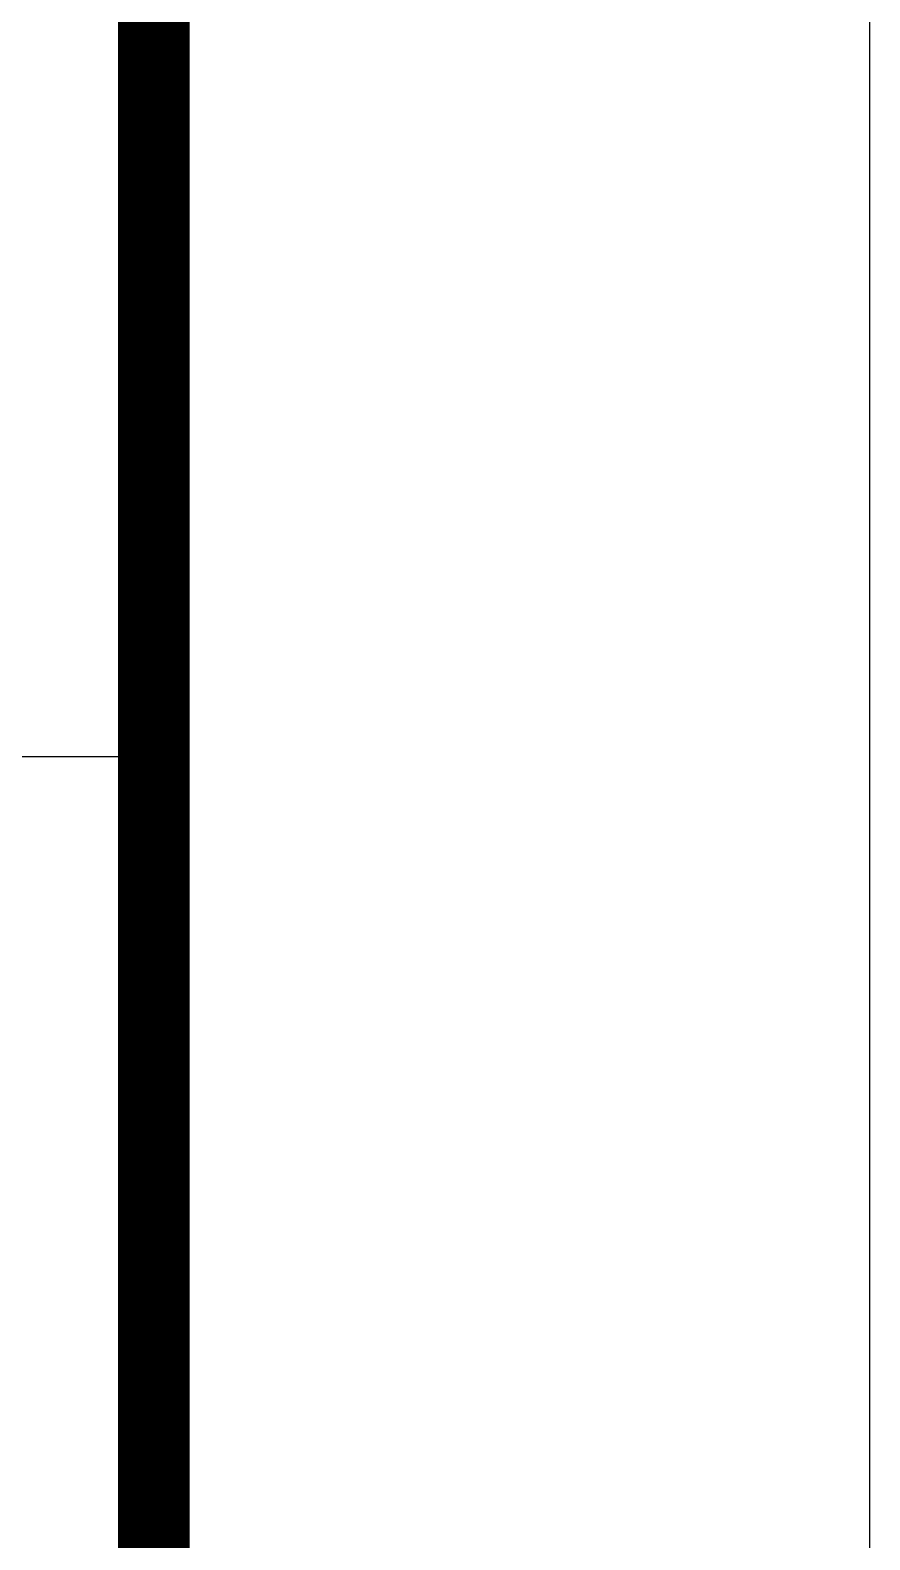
# Model space of a CAD drawing. Extents: x 32461 to 372567, y -698896 to 182569.
# Drawn here: x 132500 to 133673, y -669932 to -667824 of the extents above; entities that cross this region are included whole.
import ezdxf

# ---------------------------------------------------------------- set-up
doc = ezdxf.new("R2010")
doc.units = 0
doc.header["$LTSCALE"] = 1000
doc.header["$MEASUREMENT"] = 0
doc.layers.add('PUB_TITLE', color=4, linetype='CONTINUOUS')
doc.layers.add('图框', color=4, linetype='CONTINUOUS')

msp = doc.modelspace()

# ---------------------------------------------------------------- linework, layer by layer
at = {"layer": 'PUB_TITLE'}
msp.add_lwpolyline([(74273.1, -698895.5), (133673.1, -698895.5), (133673.1, -656895.5), (74273.1, -656895.5)], close=True, dxfattribs=at)
at = {"layer": 'PUB_TITLE', "const_width": 100}
msp.add_lwpolyline([(76773.1, -697895.5), (132673.1, -697895.5), (132673.1, -657895.5), (76773.1, -657895.5)], close=True, dxfattribs=at)
at = {"layer": '图框', "color": 0}
msp.add_line((126663.8, -668838.2), (132673.1, -668838.2), dxfattribs=at)
at = {"layer": '图框', "color": 4, "const_width": 98.6}
msp.add_lwpolyline([(126663.8, -657895.5), (132673.1, -657895.5), (132673.1, -697895.5), (126663.8, -697895.5)], close=True, dxfattribs=at)
at = {"layer": '图框', "color": 0, "const_width": 50}
msp.add_lwpolyline([(126663.8, -666647), (132673.1, -666647), (132673.1, -676806.2), (126663.8, -676806.2)], close=True, dxfattribs=at)

doc.saveas('drawing.dxf')
